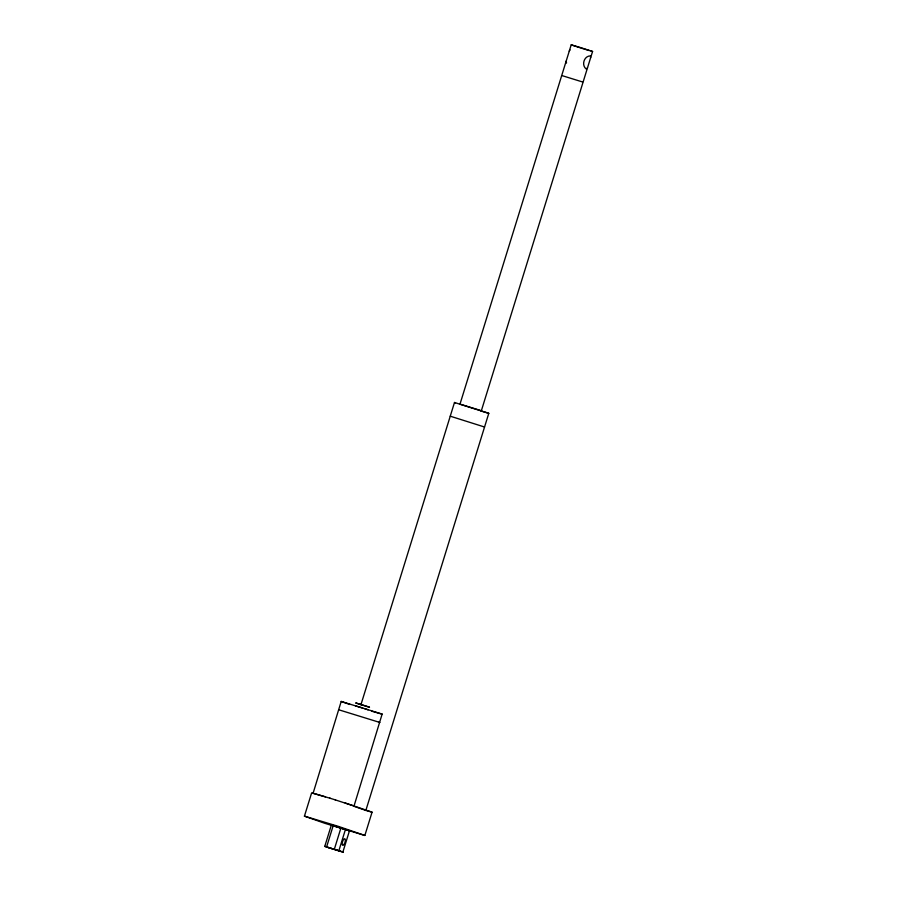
<?xml version="1.0" encoding="UTF-8"?>
<svg xmlns="http://www.w3.org/2000/svg" width="897" height="897" viewBox="0 0 897 897"><rect width="100%" height="100%" fill="white"/><g stroke="black" fill="none" stroke-linecap="round" stroke-linejoin="round"><path stroke-width="1.35" d="M480.545 410.478L481.341 410.792L592.569 51.465L579.395 47.227L571.21 44.85L459.982 404.166M566.175 61.131L566.523 63.048M590.652 57.688L590.316 55.883C583.947 56.018 581.222 65.257 586.246 69.035L587.501 67.847M345.132 802.95L372.064 812.177L364.855 835.455L324.804 823.3L304.431 816.135L311.64 792.858L325.476 796.839M313.064 793.363L341.196 701.443L382.144 714.09L354.023 806.011L335.063 799.799M360.919 704.762L454.487 402.495L488.787 413.326L365.853 810.439L372.064 812.177M324.77 846.376L343.103 852.139L324.77 846.376L331.374 825.005L349.74 830.79L339.526 827.729M326.62 846.88L333.236 825.52M334.346 849.224L340.961 827.864M338.887 850.659L345.491 829.299M342.878 852.06L349.494 830.689M569.259 51.163L569.987 49.907M450.249 416.186L484.548 427.017M304.431 816.135L337.922 826.227L364.855 835.455M592.569 51.465L591 51.062M582.658 81.997L562.027 75.606M382.414 714.259L371.807 711.22M378.747 722.208L379.88 722.477L338.92 709.83M312.795 793.195L330.421 798.352M331.285 824.948L338.651 827.46M368.084 709.841L364.552 708.608M460.419 404.267L480.052 410.31M355.537 705.872L362.837 708.069M589.251 50.557L584.396 49.088M480.938 410.949L488.787 413.326M326.844 847.093L340.871 851.354M581.615 48.236L583.465 48.808M329.681 798.139L335.534 799.933M580.695 47.956L571.21 44.85M354.102 806.336L365.853 810.439M346.051 703.181L350.065 704.481M345.076 702.856L341.196 701.443M454.487 402.495L455.497 402.865M355.885 703.001L369.463 707.206L355.885 703.001M344.145 844.301A3.442 1.267 -73.1 0 0 344.897 838.818A3.442 1.267 -73.1 0 0 342.25 843.023A3.442 1.267 -73.1 0 0 344.145 844.301"/></g></svg>
